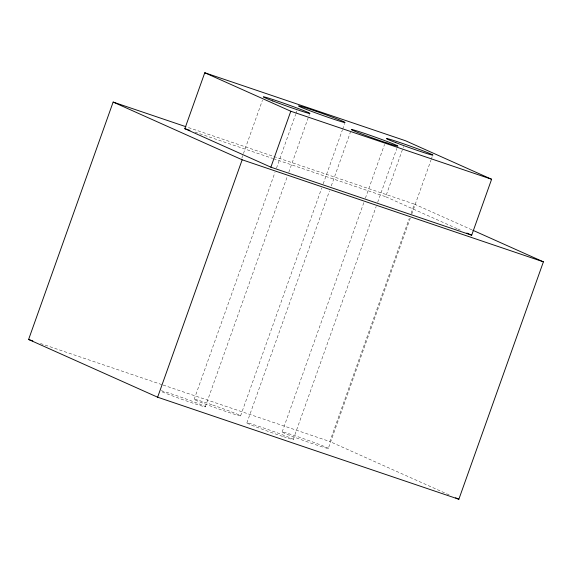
<?xml version="1.0" encoding="UTF-8"?>
<svg xmlns="http://www.w3.org/2000/svg" width="572" height="572" viewBox="0 0 572 572"><rect width="100%" height="100%" fill="white"/><g stroke="black" fill="none" stroke-linecap="round" stroke-linejoin="round"><path stroke-width="0.43" stroke-dasharray="2.86 2.15" d="M241.792 158.23L262.448 100.229M194.18 399.313L274.996 172.351M276.49 168.154L295.645 114.357M295.946 113.513L296.847 110.989M205.276 406.835L287.287 176.519M288.788 172.315L309.438 114.314M240.59 415.851L321.707 188.052M323.201 183.848L342.363 130.051M342.664 129.215L344.759 123.33M246.882 422.944L329.493 190.948M331.288 185.907L350.45 132.103M282.182 431.896L363.892 202.417M365.394 198.212L384.548 144.416M293.264 439.36L376.176 206.521M377.67 202.316L396.825 148.52M457.085 228.671L385.671 196.718L403.51 146.618M449.12 494.894L329.829 441.527L409.273 218.418M411.068 213.363L414.371 204.104L186.758 126.998M328.278 448.505A24.639 0.858 19.6 0 0 296.089 436.114A24.639 0.858 19.6 0 0 291.32 435.986A24.639 0.858 19.6 0 0 328.278 448.505L410.288 218.182M411.79 213.985L430.945 160.189M431.245 159.345L432.439 155.984M194.973 132.125L272.601 158.415M273.445 158.701L385.671 196.718M40.448 343.493L162.291 384.77M163.134 385.056L329.829 441.527M414.371 204.104L471.986 229.88M457.893 229.029L460.331 230.123M161.283 390.69A24.639 0.858 19.6 0 1 196.932 403.053A24.639 0.858 19.6 0 1 196.182 404.225A24.639 0.858 19.6 0 1 160.889 391.305M282.554 436.364L277.07 434.513A24.639 0.858 19.6 0 1 247.061 422.851A24.639 0.858 19.6 0 1 282.532 434.813A24.639 0.858 19.6 0 1 282.554 436.364M211.819 404.719L206.177 402.795A24.639 0.858 19.6 0 0 203.703 403.453A24.639 0.858 19.6 0 0 240.161 415.858A24.639 0.858 19.6 0 0 211.819 404.719"/><path stroke-width="0.86" d="M472.801 230.244L543.4 261.833L458.858 499.249L157.629 397.211L28.6 339.482L113.142 102.066L185.907 126.712M184.849 128.693L204.769 72.751L405.591 140.776L491.613 179.258L471.693 235.206L270.871 167.174L184.849 128.693L189.911 130.409M157.629 397.211L242.17 159.788L113.142 102.066M270.871 167.174L290.79 111.233L204.769 72.751M290.79 111.233L491.613 179.258M242.17 159.788L543.4 261.833M28.6 339.482L32.833 340.919M466.823 233.026L471.693 235.206M455.612 497.797L458.858 499.249M387.015 143L381.531 141.148A24.639 0.858 19.6 0 1 351.523 129.486A24.639 0.858 19.6 0 1 386.994 141.448A24.639 0.858 19.6 0 1 387.015 143M316.28 111.354L310.639 109.431A24.639 0.858 19.6 0 0 308.165 110.089A24.639 0.858 19.6 0 0 344.623 122.494A24.639 0.858 19.6 0 0 316.28 111.354M272.78 100.958A24.639 0.858 19.6 0 0 309.738 113.478A24.639 0.858 19.6 0 0 277.549 101.08A24.639 0.858 19.6 0 0 272.78 100.958M395.781 142.621A24.639 0.858 19.6 0 0 432.739 155.141A24.639 0.858 19.6 0 0 400.55 142.75A24.639 0.858 19.6 0 0 395.781 142.621"/></g></svg>
